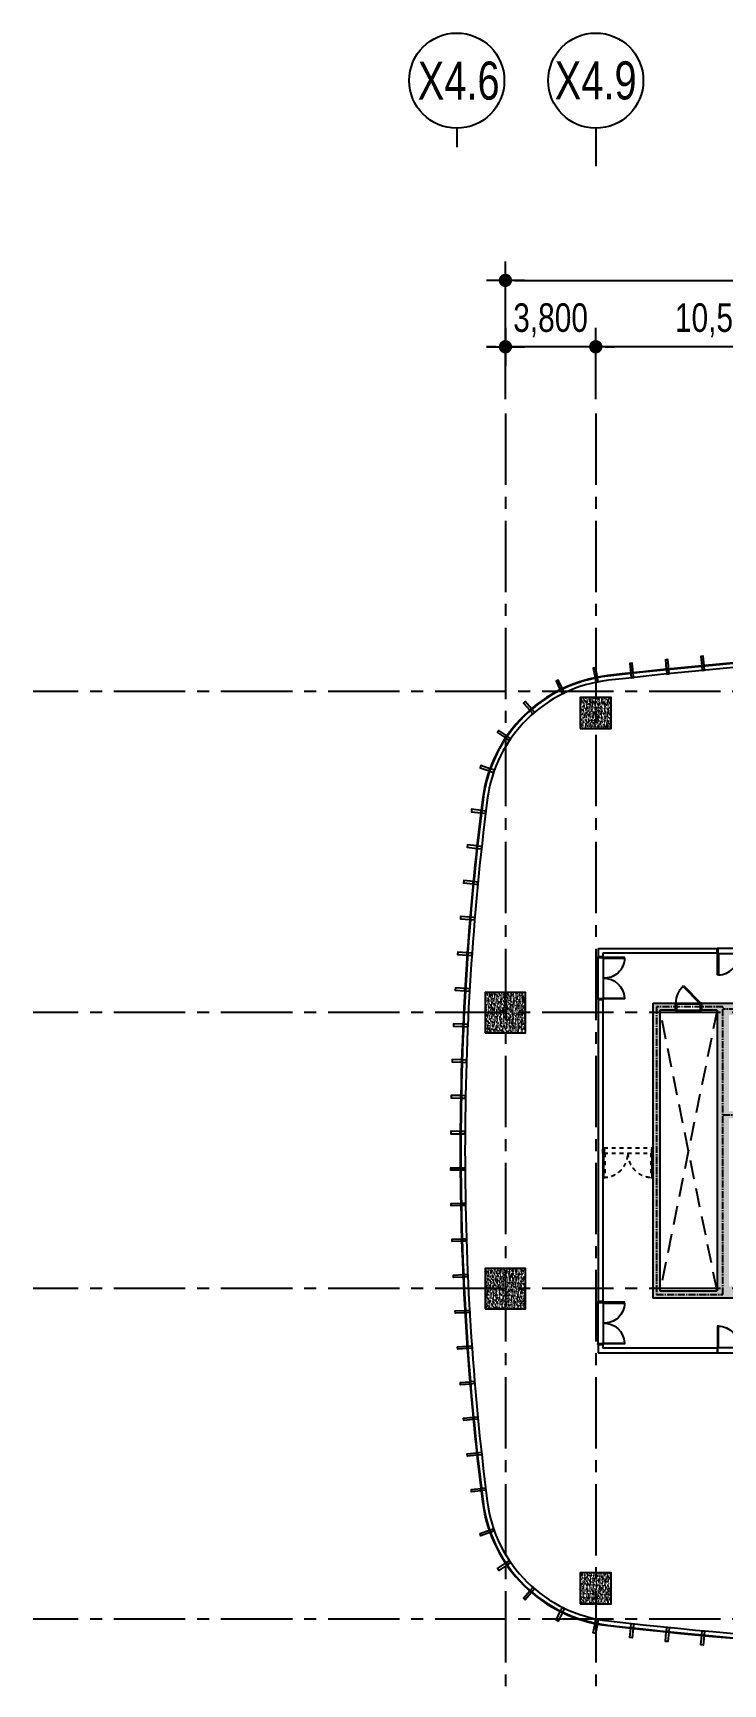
# Model space of a CAD drawing. Header units: millimetres. Extents: x 10000 to 302800, y 6800 to 229018.
# Drawn here: x 60161 to 89178, y 45755 to 115159 of the extents above; entities that cross this region are included whole.
import ezdxf
from ezdxf.enums import TextEntityAlignment as Align

# ---------------------------------------------------------------- set-up
doc = ezdxf.new("R2010")
doc.units = ezdxf.units.MM
doc.header["$LTSCALE"] = 400
doc.header["$MEASUREMENT"] = 0
for name, pattern in [('X-CORE_9F$0$CENTER2', [1.125, 0.75, -0.125, 0.125, -0.125]), ('X-CORE_9F$0$DASHED', [3, 2, -1]), ('X-F_Exit_7F~20F$0$18$0$STYLE_19', [0.83328, 0.41656, -0.41672]), ('X-GRID_5~ROOF$0$CENTER2', [1.125, 0.75, -0.125, 0.125, -0.125])]:
    doc.linetypes.add(name, pattern=pattern)
doc.layers.get('0').update_dxf_attribs({"linetype": 'CONTINUOUS'})
for name, color, linetype in [('A-DIM1', 7, 'CONTINUOUS'), ('A-SYM', 7, 'CONTINUOUS'), ('A-TXT1', 3, 'CONTINUOUS'), ('X-COL-9F$0$A-COL', 2, 'CONTINUOUS'), ('X-COL-9F$0$A-HAT', 252, 'CONTINUOUS'), ('X-CORE_9F$0$A-CEN2', 8, 'X-CORE_9F$0$CENTER2'), ('X-CORE_9F$0$A-CON', 2, 'CONTINUOUS'), ('X-CORE_9F$0$A-DOOR', 4, 'CONTINUOUS'), ('X-CORE_9F$0$A-HAT', 252, 'CONTINUOUS'), ('X-CORE_9F$0$A-OPEN2', 9, 'X-CORE_9F$0$DASHED'), ('X-EXT_9F$0$A-ELES', 252, 'CONTINUOUS'), ('X-EXT_9F$0$A-WIN', 6, 'CONTINUOUS'), ('X-F_Exit_7F~20F$0$A-FSD', 4, 'CONTINUOUS'), ('X-frame Office 5~34F$0$A-WINF', 4, 'CONTINUOUS'), ('X-GRID_5~ROOF$0$A-CEN1', 1, 'X-GRID_5~ROOF$0$CENTER2'), ('X-INT-OFFICE-6~20F$0$A-DOOR', 4, 'CONTINUOUS'), ('X-INT-OFFICE-6~20F$0$A-DOORF', 9, 'CONTINUOUS'), ('X-INT-OFFICE-6~20F$0$A-ELE4', 8, 'CONTINUOUS'), ('X-INT-OFFICE-6~20F$0$A-WALD', 7, 'CONTINUOUS')]:
    doc.layers.add(name, color=color, linetype=linetype)
doc.styles.add('Heerim', font='', dxfattribs={"width": 0.8})
doc.styles.add('Hrtext', font='', dxfattribs={"width": 0.8})
doc.styles.get('Heerim').set_extended_font_data('Dotum')
doc.styles.get('Hrtext').set_extended_font_data('Dotum')
doc.dimstyles.new('HEERIM(Ext)', dxfattribs={"dimtxt": 3, "dimasz": 1, "dimexe": 2, "dimexo": 1.5, "dimgap": 1, "dimtad": 1, "dimdec": 0, "dimzin": 0, "dimdsep": 46, "dimlunit": 6, "dimtxsty": 'Hrtext', "dimblk": 'dotdim1', "dimcen": 1, "dimdle": 2, "dimclrd": 256, "dimclre": 256, "dimclrt": 3, "dimadec": 0, "dimazin": 0, "dimtfac": 1, "dimtdec": 0, "dimtix": 1, "dimtmove": 2, "dimatfit": 3, "dimldrblk": 'dotdim1', "dimfxl": 2, "dimtolj": 1, "dimtzin": 0, "dimlwd": -1, "dimarcsym": 0})

# ---------------------------------------------------------------- blocks, each defined once
blk = doc.blocks.new('X-COL-9F$0$1300X1300_8~16F_C2')
at = {"layer": 'X-COL-9F$0$A-HAT'}
h = blk.add_hatch(dxfattribs=at)
h.set_pattern_fill('AR-CONC', color=256)
h.set_pattern_definition([(50, (-79048.82, -68171.2), (182.18467, -15.93909), [19.05, -209.55]), (355, (-79048.82, -68171.2), (-35.24283, 191.05664), [15.24, -167.64]), (100.451, (-79033.63, -68172.53), (146.9425, 175.1167), [16.19, -178.09]), (46.1842, (-79048.82, -68120.4), (271.07904, -42.04233), [28.575, -314.325]), (96.6356, (-79026.23, -68123.9), (237.40423, 247.42556), [24.285, -267.135]), (351.184, (-79048.82, -68120.4), (237.4046, 247.4251), [22.86, -251.46]), (21, (-79023.42, -68133.1), (151.61488, -102.26552), [19.05, -209.55]), (326, (-79023.42, -68133.1), (61.80203, 184.18797), [15.24, -167.64]), (71.4514, (-79010.78, -68141.63), (213.4165, 81.92286), [16.19, -178.09]), (37.5, (-79048.817, -68171.206), (3.088603, 84.55504), [0, -165.608, 0, -170.18, 0, -168.275]), (7.5, (-79048.82, -68171.21), (66.81966, 100.180575), [0, -97.028, 0, -161.798, 0, -64.135]), (327.5, (-79105.46, -68171.206), (135.590595, -5.728744), [0, -63.5, 0, -198.12, 0, -262.89]), (317.5, (-79130.86, -68171.21), (148.12918, 25.42649), [0, -82.55, 0, -131.572, 0, -186.69])])
h.paths.add_polyline_path([(-650, -650), (650, -650), (650, 650), (-650, 650)])
at = {"layer": 'X-COL-9F$0$A-COL'}
blk.add_lwpolyline([(-650, -650), (650, -650), (650, 650), (-650, 650)], close=True, dxfattribs=at)
blk = doc.blocks.new('X-COL-9F$0$1300X1300_8~16F_C2A')
at = {"layer": 'X-COL-9F$0$A-HAT'}
h = blk.add_hatch(dxfattribs=at)
h.set_pattern_fill('AR-CONC', color=256)
h.set_pattern_definition([(50, (-79048.82, -104971.2), (182.18467, -15.93909), [19.05, -209.55]), (355, (-79048.82, -104971.2), (-35.24283, 191.05664), [15.24, -167.64]), (100.451, (-79033.63, -104972.53), (146.9425, 175.11669), [16.19, -178.09]), (46.1842, (-79048.82, -104920.4), (271.07904, -42.04233), [28.575, -314.325]), (96.6356, (-79026.23, -104923.9), (237.40423, 247.42556), [24.285, -267.135]), (351.184, (-79048.82, -104920.4), (237.4046, 247.4251), [22.86, -251.46]), (21, (-79023.42, -104933.1), (151.61488, -102.26552), [19.05, -209.55]), (326, (-79023.42, -104933.1), (61.80203, 184.18797), [15.24, -167.64]), (71.4514, (-79010.78, -104941.63), (213.4165, 81.92286), [16.19, -178.09]), (37.5, (-79048.817, -104971.206), (3.088603, 84.55504), [0, -165.608, 0, -170.18, 0, -168.275]), (7.5, (-79048.82, -104971.21), (66.81966, 100.180575), [0, -97.028, 0, -161.798, 0, -64.135]), (327.5, (-79105.46, -104971.206), (135.590595, -5.728744), [0, -63.5, 0, -198.12, 0, -262.89]), (317.5, (-79130.86, -104971.21), (148.12918, 25.42649), [0, -82.55, 0, -131.572, 0, -186.69])])
h.paths.add_polyline_path([(-650, -650), (650, -650), (650, 650), (-650, 650)])
at = {"layer": 'X-COL-9F$0$A-COL'}
blk.add_lwpolyline([(-650, -650), (650, -650), (650, 650), (-650, 650)], close=True, dxfattribs=at)
blk = doc.blocks.new('X-COL-9F$0$1700X1700_8~11F_C3B')
at = {"layer": 'X-COL-9F$0$A-HAT'}
h = blk.add_hatch(dxfattribs=at)
h.set_pattern_fill('AR-CONC', color=256)
h.set_pattern_definition([(50, (-75248.82, -92371.2), (182.18467, -15.93909), [19.05, -209.55]), (355, (-75248.82, -92371.2), (-35.24283, 191.05664), [15.24, -167.64]), (100.451, (-75233.63, -92372.53), (146.9425, 175.1167), [16.19, -178.09]), (46.1842, (-75248.82, -92320.4), (271.07904, -42.04233), [28.575, -314.325]), (96.6356, (-75226.23, -92323.9), (237.40423, 247.42556), [24.285, -267.135]), (351.184, (-75248.82, -92320.4), (237.4046, 247.4251), [22.86, -251.46]), (21, (-75223.42, -92333.1), (151.61488, -102.26552), [19.05, -209.55]), (326, (-75223.42, -92333.1), (61.80203, 184.18797), [15.24, -167.64]), (71.4514, (-75210.78, -92341.63), (213.4165, 81.92286), [16.19, -178.09]), (37.5, (-75248.817, -92371.206), (3.088603, 84.55504), [0, -165.608, 0, -170.18, 0, -168.275]), (7.5, (-75248.82, -92371.21), (66.81966, 100.180575), [0, -97.028, 0, -161.798, 0, -64.135]), (327.5, (-75305.46, -92371.206), (135.590595, -5.728744), [0, -63.5, 0, -198.12, 0, -262.89]), (317.5, (-75330.86, -92371.21), (148.12918, 25.42649), [0, -82.55, 0, -131.572, 0, -186.69])])
h.paths.add_polyline_path([(-850, -850), (850, -850), (850, 850), (-850, 850)])
at = {"layer": 'X-COL-9F$0$A-COL'}
blk.add_lwpolyline([(-850, -850), (850, -850), (850, 850), (-850, 850)], close=True, dxfattribs=at)
blk = doc.blocks.new('X-COL-9F')
at = {"layer": 'X-COL-9F$0$A-COL'}
for name, p in [('X-COL-9F$0$1300X1300_8~16F_C2A', (79049, 104971)), ('X-COL-9F$0$1700X1700_8~11F_C3B', (75249, 92371)), ('X-COL-9F$0$1700X1700_8~11F_C3B', (75249, 80771)), ('X-COL-9F$0$1300X1300_8~16F_C2', (79049, 68171))]:
    blk.add_blockref(name, p, dxfattribs=at)
blk = doc.blocks.new('*U729')
at = {"layer": 'X-CORE_9F$0$A-DOOR', "color": 8}
for p, q in [((1070, 0), (30, 0)), ((45, -45), (1055, -45)), ((1055, -300), (45, -300))]:
    blk.add_line(p, q, dxfattribs=at)
at = {"layer": 'X-CORE_9F$0$A-DOOR'}
for points in [[(765, 735), (30, 0), (58, -28), (794, 707)], [(2, -15), (2, -15), (2, -15), (0, -15), (0, 0), (30, 0), (30, -45), (45, -45), (45, -300), (0, -300), (0, -285), (2, -285), (2, -285), (2, -285), (2, -298), (43, -298), (43, -47), (28, -47), (28, -2), (2, -2)], [(1098, -15), (1098, -15), (1098, -15), (1100, -15), (1100, 0), (1070, 0), (1070, -45), (1055, -45), (1055, -300), (1100, -300), (1100, -285), (1098, -285), (1098, -285), (1098, -285), (1098, -298), (1057, -298), (1057, -47), (1072, -47), (1072, -2), (1098, -2)]]:
    blk.add_lwpolyline(points, close=True, dxfattribs=at)
at = {"layer": 'X-CORE_9F$0$A-DOOR', "color": 8}
for points in [[(20, -298), (2, -298), (2, -2), (20, -2), (20, -3), (3, -3), (3, -297), (20, -297)], [(1080, -298), (1098, -298), (1098, -2), (1080, -2), (1080, -3), (1097, -3), (1097, -297), (1080, -297)]]:
    blk.add_lwpolyline(points, close=True, dxfattribs=at)
blk.add_arc((30, 0), 1040, 0, 45, dxfattribs=at)
blk = doc.blocks.new('X-CORE_9F$0$201207_점검구 수정용_JANG')
at = {"layer": 'X-CORE_9F$0$A-DOOR', "xscale": -1, "rotation": 359.9999999999994}
blk.add_blockref('*U729', (83499, 92771), dxfattribs=at)
blk = doc.blocks.new('X-CORE_9F')
at = {"layer": 'X-CORE_9F$0$A-HAT'}
h = blk.add_hatch(dxfattribs=at)
h.set_pattern_fill('AR-CONC', color=256)
h.set_pattern_definition([(50, (0, 0), (182.18467, -15.93909), [19.05, -209.55]), (355, (0, 0), (-35.24283, 191.05664), [15.24, -167.64]), (100.451, (15.18, -1.33), (146.9425, 175.11669), [16.19, -178.09]), (46.1842, (0, 50.8), (271.07904, -42.04233), [28.575, -314.325]), (96.6356, (22.6, 47.3), (237.40423, 247.42556), [24.285, -267.135]), (351.184, (0, 50.8), (237.4046, 247.4251), [22.86, -251.46]), (21, (25.4, 38.1), (151.61488, -102.26552), [19.05, -209.55]), (326, (25.4, 38.1), (61.80203, 184.18797), [15.24, -167.64]), (71.4514, (38.03, 29.58), (213.4165, 81.92286), [16.19, -178.09]), (37.5, (0, 0), (3.088603, 84.55504), [0, -165.608, 0, -170.18, 0, -168.275]), (7.5, (0, 0), (66.81966, 100.180575), [0, -97.028, 0, -161.798, 0, -64.135]), (327.5, (-56.64, 0), (135.590595, -5.728744), [0, -63.5, 0, -198.12, 0, -262.89]), (317.5, (-82.04, 0), (148.12918, 25.42649), [0, -82.55, 0, -131.572, 0, -186.69])])
h.paths.add_polyline_path([(88299, 80871), (84649, 80871), (84649, 87921), (87449, 87921), (87449, 82271), (87749, 82271), (87749, 92271), (88299, 92271), (88299, 92771), (86449, 92771), (86449, 92271), (87449, 92271), (87449, 88221), (84649, 88221), (84649, 92271), (85649, 92271), (85649, 92771), (83499, 92771), (83499, 92471), (84149, 92471), (84149, 80671), (81749, 80671), (81749, 92471), (82399, 92471), (82399, 92771), (81449, 92771), (81449, 80371), (88299, 80371)])
h.paths.add_polyline_path([(91449, 80871), (90349, 80871), (90349, 83671), (93049, 83671), (93049, 80871), (92549, 80871), (92549, 80371), (96349, 80371), (96349, 81521), (96049, 81521), (96049, 80871), (93349, 80871), (93349, 92271), (93424, 92271), (96049, 92271), (96049, 91621), (96349, 91621), (96349, 92771), (92524, 92771), (92524, 92271), (93049, 92271), (93049, 89671), (90349, 89671), (90349, 92271), (91724, 92271), (91724, 92771), (90049, 92771), (90049, 88721), (90349, 88721), (90349, 89371), (93049, 89371), (93049, 83971), (90349, 83971), (90349, 84621), (90049, 84621), (90049, 80871), (90049, 80371), (91449, 80371)])
h.paths.add_polyline_path([(90349, 87321), (90049, 87321), (90049, 86021), (90349, 86021)], flags=17)
h.paths.add_polyline_path([(96349, 90221), (96049, 90221), (96049, 88721), (96349, 88721)], flags=17)
h.paths.add_polyline_path([(96349, 87321), (96049, 87321), (96049, 85821), (96349, 85821)], flags=17)
h.paths.add_polyline_path([(96349, 84421), (96049, 84421), (96049, 82921), (96349, 82921)], flags=17)
h.paths.add_polyline_path([(106049, 81521), (105749, 81521), (105749, 80871), (103049, 80871), (103049, 92271), (105749, 92271), (105749, 91621), (106049, 91621), (106049, 92771), (99749, 92771), (99749, 91621), (100049, 91621), (100049, 92271), (102749, 92271), (102749, 80871), (100049, 80871), (100049, 81521), (99749, 81521), (99749, 80371), (106049, 80371)])
h.paths.add_polyline_path([(100049, 84421), (99749, 84421), (99749, 82921), (100049, 82921)], flags=17)
h.paths.add_polyline_path([(100049, 87321), (99749, 87321), (99749, 85821), (100049, 85821)], flags=17)
h.paths.add_polyline_path([(100049, 90221), (99749, 90221), (99749, 88721), (100049, 88721)], flags=17)
h.paths.add_polyline_path([(106049, 90221), (105749, 90221), (105749, 88721), (106049, 88721)], flags=17)
h.paths.add_polyline_path([(106049, 87321), (105749, 87321), (105749, 85821), (106049, 85821)], flags=17)
h.paths.add_polyline_path([(106049, 84421), (105749, 84421), (105749, 82921), (106049, 82921)], flags=17)
h.paths.add_polyline_path([(114149, 80871), (112749, 80871), (112749, 82721), (114149, 82721), (114149, 83021), (112749, 83021), (112749, 89771), (115549, 89771), (115549, 80371), (116849, 80371), (116849, 80871), (115849, 80871), (115849, 83071), (118649, 83071), (118649, 80871), (117649, 80871), (117649, 80371), (119249, 80371), (119249, 80671), (119149, 80671), (119149, 92471), (119799, 92471), (119799, 92771), (117249, 92771), (117249, 92271), (118649, 92271), (118649, 90421), (117249, 90421), (117249, 90121), (118649, 90121), (118649, 83371), (115849, 83371), (115849, 92771), (115449, 92771), (115449, 92271), (115549, 92271), (115549, 90071), (112749, 90071), (112749, 92271), (114349, 92271), (114349, 92771), (109449, 92771), (109449, 91621), (109749, 91621), (109749, 92271), (112449, 92271), (112449, 80871), (109749, 80871), (109749, 81521), (109449, 81521), (109449, 80371), (114149, 80371)])
h.paths.add_polyline_path([(109749, 84421), (109449, 84421), (109449, 82921), (109749, 82921)])
h.paths.add_polyline_path([(109749, 87321), (109449, 87321), (109449, 85821), (109749, 85821)])
h.paths.add_polyline_path([(109749, 90221), (109449, 90221), (109449, 88721), (109749, 88721)], flags=17)
h.paths.add_polyline_path([(121849, 92771), (120899, 92771), (120899, 92471), (121549, 92471), (121549, 80671), (120349, 80671), (120349, 80371), (121849, 80371)])
at = {"layer": 'X-CORE_9F$0$A-CEN2'}
for p, q in [((81599, 92621), (81599, 80521)), ((84399, 92621), (81599, 92621)), ((84399, 80521), (84399, 92621)), ((96199, 92521), (84399, 92521)), ((84399, 88071), (87599, 88071)), ((81599, 80521), (84399, 80521))]:
    blk.add_line(p, q, dxfattribs=at)
at = {"layer": 'X-CORE_9F$0$A-CON', "ltscale": 10}
for p, q in [((81449, 92771), (82399, 92771)), ((81449, 92771), (81449, 80371)), ((82399, 92471), (81749, 92471)), ((81749, 92471), (81749, 80671)), ((82399, 92471), (82399, 92771)), ((83499, 92771), (85649, 92771)), ((83499, 92471), (83499, 92771)), ((84149, 92471), (83499, 92471)), ((84149, 92471), (84149, 80671)), ((81749, 80671), (84149, 80671)), ((88299, 80371), (81449, 80371))]:
    blk.add_line(p, q, dxfattribs=at)
at = {"layer": 'X-CORE_9F$0$A-OPEN2'}
for points in [[(84149, 92471), (81749, 80671)], [(84149, 80671), (81749, 92471)]]:
    blk.add_lwpolyline(points, dxfattribs=at)
at = {"layer": 'X-CORE_9F$0$A-DOOR'}
blk.add_blockref('X-CORE_9F$0$201207_점검구 수정용_JANG', (0, 0), dxfattribs=at)
blk = doc.blocks.new('*U337')
at = {"layer": 'X-frame Office 5~34F$0$A-WINF'}
for p, q in [((-50, 176), (-50, 0)), ((50, 176), (-50, 176)), ((-50, 0), (50, 0)), ((11.5, 200), (-11.5, 200)), ((-11.5, 176), (-11.5, 200)), ((11.5, 176), (11.5, 200)), ((50, 0), (50, 176))]:
    blk.add_line(p, q, dxfattribs=at)
blk.add_lwpolyline([(-50, 200), (50, 200), (50, 600), (-50, 600)], close=True, dxfattribs=at)
blk = doc.blocks.new('X-frame Office 5~34F$0$frame_office(24Tglass)')
at = {"layer": 'X-frame Office 5~34F$0$A-WINF'}
for p, q in [((-50, 176), (-50, 0)), ((50, 176), (-50, 176)), ((-50, 0), (50, 0)), ((11.5, 200), (-11.5, 200)), ((-11.5, 176), (-11.5, 200)), ((11.5, 176), (11.5, 200)), ((50, 0), (50, 176))]:
    blk.add_line(p, q, dxfattribs=at)
blk = doc.blocks.new('X-frame Office 5~34F')
at = {"layer": 'X-frame Office 5~34F$0$A-WINF', "xscale": -1}
blk.add_blockref('*U337', (103049, 107671), dxfattribs=at)
at = {"layer": 'X-frame Office 5~34F$0$A-WINF'}
for p, rotation in [((86566, 107016), 4.549472386747717), ((88062, 107130), 4.13588398795276), ((89558, 107233), 3.722295589157574), ((91055, 107325), 3.308707190362514), ((92553, 107406), 2.895118791567326), ((94052, 107476), 2.481530392772068), ((95550, 107536), 2.067941993976854), ((97050, 107585), 1.654353595181744), ((98549, 107622), 1.240765196386558), ((100049, 107650), 0.8271767975914481), ((101549, 107666), 0.4135883987962364), ((80593, 106454), 6.203825981928489), ((82085, 106611), 5.790237583133372), ((83577, 106757), 5.376649184338198), ((85071, 106892), 4.963060785542976), ((77688, 105789), 26.06592986748455), ((79105, 106268), 11.24805585548032), ((76440, 104964), 40.88380387948862), ((75445, 103847), 55.70167789149297), ((74768, 102513), 70.51955190349703), ((74418, 100795), 82.87867021742969), ((74245, 99305), 83.61448930364176), ((74091, 97812), 84.35030838985392), ((73956, 96318), 85.08612747606597), ((73841, 94822), 85.82194656227814), ((73744, 93325), 86.55776564849022), ((73667, 91827), 87.29358473470235), ((73609, 90328), 88.02940382091454), ((73571, 88828), 88.76522290712657), ((73551, 87328), 89.50104199333867), ((132546, 85804), 269.5010419933387), ((132527, 84314), 268.7652229071265), ((132488, 82815), 268.0294038209145), ((132431, 81316), 267.2935847347023), ((132353, 79807), 266.5577656484901), ((118036, 66012), 184.1358839879527), ((119531, 66126), 184.5494723867477), ((103049, 65471), 180), ((103049, 65471), 180), ((104549, 65477), 180.4135883987963), ((106049, 65493), 180.8271767975914), ((107548, 65520), 181.2407651963865), ((109048, 65558), 181.6543535951818), ((110547, 65607), 182.0679419939768), ((112046, 65666), 182.4815303927721), ((113544, 65736), 182.8951187915671), ((115042, 65818), 183.3087071903624), ((116539, 65910), 183.7222955891576)]:
    blk.add_blockref('*U337', p, dxfattribs=dict(at, rotation=rotation))
for name, p, xscale, rotation in [('*U337', (104549, 107666), -1, 359.5864116012038), ('*U337', (106049, 107650), -0.9999999999999993, 359.1728232024086), ('*U337', (107548, 107622), -1, 358.7592348036134), ('*U337', (109048, 107585), -1, 358.3456464048182), ('*U337', (110547, 107536), -1, 357.9320580060232), ('*U337', (112046, 107476), -0.9999999999999993, 357.5184696072279), ('*U337', (113544, 107406), -0.9999999999999993, 357.1048812084327), ('*U337', (115042, 107325), -1, 356.6912928096375), ('*U337', (116539, 107233), -1, 356.2777044108424), ('*U337', (118036, 107130), -0.9999999999999993, 355.8641160120472), ('*U337', (119531, 107016), -1, 355.4505276132522), ('*U337', (121026, 106892), -1, 355.036939214457), ('*U337', (122520, 106757), -1, 354.6233508156618), ('*U337', (124013, 106611), -1, 354.2097624168666), ('*U337', (125505, 106454), -1, 353.7961740180716), ('*U337', (126993, 106268), -1, 348.7519441445197), ('*U337', (128410, 105789), -1, 333.9340701325154), ('*U337', (129658, 104964), -1, 319.1161961205114), ('*U337', (130653, 103847), -1, 304.298322108507), ('*U337', (131329, 102513), -0.9999999999999992, 289.4804480965029), ('*U337', (131680, 100795), -0.9999999999999999, 277.1213297825703), ('*U337', (131853, 99305), -1, 276.3855106963582), ('*U337', (132007, 97812), -1, 275.6496916101461), ('*U337', (132141, 96318), -0.9999999999999999, 274.913872523934), ('*U337', (132257, 94822), -1, 274.1780534377219), ('*U337', (132353, 93325), -1, 273.4422343515099), ('*U337', (132431, 91827), -0.9999999999999999, 272.7064152652976), ('*U337', (132488, 90328), -0.9999999999999999, 271.9705961790854), ('*U337', (132527, 88828), -0.9999999999999999, 271.2347770928734), ('*U337', (132546, 87328), -1, 270.4989580066613), ('*U337', (73551, 85804), -1, 90.49895800666135), ('*U337', (73571, 84314), -1, 91.23477709287343), ('*U337', (73609, 82815), -0.9999999999999999, 91.9705961790854), ('*U337', (73668, 81316), -0.9999999999999999, 92.70641526529765), ('*U337', (73744, 79817), -0.9999999999999999, 93.44223435150981), ('*U337', (73841, 78320), -1, 94.17805343772189), ('X-frame Office 5~34F$0$frame_office(24Tglass)', (132257, 78320), -0.9999999999999999, 265.8219465622424), ('*U337', (73956, 76824), -1, 94.91387252393405), ('X-frame Office 5~34F$0$frame_office(24Tglass)', (132141, 76824), -0.9999999999999999, 265.0861274760302), ('*U337', (74091, 75330), -1, 95.64969161014594), ('X-frame Office 5~34F$0$frame_office(24Tglass)', (132007, 75330), -1, 264.3503083898181), ('*U337', (74245, 73838), -1, 96.38551069635824), ('X-frame Office 5~34F$0$frame_office(24Tglass)', (131853, 73838), -0.9999999999999999, 263.6144893036058), ('*U337', (74418, 72348), -0.9999999999999999, 97.12132978257034), ('X-frame Office 5~34F$0$frame_office(24Tglass)', (131680, 72348), -0.9999999999999999, 262.8786702173936), ('*U337', (74768, 70629), -0.9999999999999989, 109.480448096503), ('X-frame Office 5~34F$0$frame_office(24Tglass)', (131329, 70629), -1, 250.519551903597), ('*U337', (75445, 69295), -1, 124.2983221085071), ('X-frame Office 5~34F$0$frame_office(24Tglass)', (130653, 69295), -0.9999999999999996, 235.701677891593), ('*U337', (76440, 68178), -1, 139.1161961205114), ('X-frame Office 5~34F$0$frame_office(24Tglass)', (129658, 68178), -0.9999999999999992, 220.8838038795888), ('*U337', (77688, 67353), -0.9999999999999989, 153.9340701325154), ('X-frame Office 5~34F$0$frame_office(24Tglass)', (128410, 67353), -1.000000000000001, 206.0659298675847), ('*U337', (79105, 66875), -1, 168.7519441445197), ('*U337', (80593, 66688), -0.9999999999999993, 173.7961740180715), ('X-frame Office 5~34F$0$frame_office(24Tglass)', (125505, 66688), -1, 186.2038259819267), ('X-frame Office 5~34F$0$frame_office(24Tglass)', (126993, 66875), -1.000000000000001, 191.2480558555806), ('*U337', (82085, 66531), -0.9999999999999993, 174.2097624168667), ('*U337', (83577, 66385), -1.000000000000001, 174.6233508156618), ('*U337', (85071, 66250), -0.999999999999998, 175.036939214457), ('*U337', (86566, 66126), -0.9999999999999993, 175.4505276132523), ('*U337', (88062, 66012), -1, 175.8641160120472), ('X-frame Office 5~34F$0$frame_office(24Tglass)', (121026, 66250), -0.9999999999999993, 184.9630607855414), ('X-frame Office 5~34F$0$frame_office(24Tglass)', (122520, 66385), -0.9999999999999993, 185.3766491843365), ('X-frame Office 5~34F$0$frame_office(24Tglass)', (124013, 66531), -1.000000000000001, 185.7902375831316), ('*U337', (89558, 65910), -0.9999999999999993, 176.2777044108425), ('*U337', (91055, 65818), -1.000000000000001, 176.6912928096375), ('*U337', (92553, 65736), -1, 177.1048812084327), ('*U337', (94052, 65666), -1, 177.5184696072279), ('*U337', (95550, 65607), -1.000000000000001, 177.9320580060231), ('*U337', (97050, 65558), -1.000000000000001, 178.3456464048182), ('*U337', (98549, 65520), -1, 178.7592348036135), ('*U337', (100049, 65493), -0.9999999999999987, 179.1728232024086), ('*U337', (101549, 65477), -1, 179.5864116012038)]:
    blk.add_blockref(name, p, dxfattribs=dict(at, xscale=xscale, rotation=rotation))
blk = doc.blocks.new('X-EXT_9F')
at = {"layer": 'X-EXT_9F$0$A-ELES', "ltscale": 10}
blk.add_lwpolyline([(132549, 86571, 0.031644), (131615, 101311, 0.345625), (126516, 106342, 0.056648), (79581, 106342, 0.345625), (74483, 101311, 0.031644), (73549, 86571, 0.031644), (74483, 71832, 0.345625), (79581, 66801, 0.056648), (126516, 66801, 0.345625), (131615, 71832, 0.031644)], format="xyb", close=True, dxfattribs=at)
at = {"layer": 'X-EXT_9F$0$A-WIN'}
for points in [[(132749, 86571, 0.031644), (131813, 101336, 0.345625), (126539, 106541, 0.056648), (79559, 106541, 0.345625), (74284, 101336, 0.031644), (73349, 86571, 0.031644), (74284, 71806, 0.345625), (79559, 66602, 0.056648), (126539, 66602, 0.345625), (131813, 71806, 0.031644)], [(132725, 86571, 0.031644), (131790, 101333, 0.345625), (126536, 106517, 0.056648), (79561, 106517, 0.345625), (74308, 101333, 0.031644), (73373, 86571, 0.031644), (74308, 71809, 0.345625), (79561, 66626, 0.056648), (126536, 66626, 0.345625), (131790, 71809, 0.031644)]]:
    blk.add_lwpolyline(points, format="xyb", close=True, dxfattribs=at)
blk.add_blockref('X-frame Office 5~34F', (0, 0))
blk = doc.blocks.new('X-F_Exit_7F~20F')
at = {"layer": 'X-F_Exit_7F~20F$0$A-FSD', "linetype": 'X-F_Exit_7F~20F$0$18$0$STYLE_19'}
for p, q in [((79384, 86681), (81414, 86681, 0)), ((79384, 86461), (81414, 86461, 0))]:
    blk.add_line(p, q, dxfattribs=at)
for points in [[(79349, 86681), (79384, 86681), (79384, 86631), (79399, 86631), (79399, 86511), (79384, 86511), (79384, 86461), (79349, 86461)], [(79384, 86461), (79429, 86461), (79429, 85446), (79384, 85446)], [(81414, 86461), (81369, 86461), (81369, 85446), (81414, 85446)], [(81449, 86681), (81414, 86681), (81414, 86631), (81399, 86631), (81399, 86511), (81414, 86511), (81414, 86461), (81449, 86461)]]:
    blk.add_lwpolyline(points, close=True, dxfattribs=at)
for centre, start, end in [((79384, 86461), 270, 360), ((81414, 86461), 180, 270)]:
    blk.add_arc(centre, 1015, start, end, dxfattribs=at)
blk = doc.blocks.new('X-GRID_5~ROOF')
at = {"layer": 'X-GRID_5~ROOF$0$A-CEN1', "ltscale": 10}
for p, q in [((75249, 117553), (75249, 58621)), ((79049, 117553), (79049, 58621))]:
    blk.add_line(p, q, dxfattribs=at)
for points in [[(138288, 105871), (55382, 105871)], [(138288, 92371), (55382, 92371)], [(138288, 80771), (55382, 80771)], [(138288, 66871), (55382, 66871)]]:
    blk.add_lwpolyline(points, dxfattribs=at)
blk = doc.blocks.new('X-INT-OFFICE-6~20F$0$DOOR_2400')
at = {"layer": 'X-INT-OFFICE-6~20F$0$A-DOOR'}
for points in [[(41794, 101558), (41794, 101523), (41844, 101523), (41844, 101508), (42038, 101508), (42038, 101523), (42088, 101523), (42088, 101558)], [(42088, 101523), (42088, 101478), (43288, 101478), (43288, 101523)], [(41794, 99158), (41794, 99193), (41844, 99193), (41844, 99208), (42038, 99208), (42038, 99193), (42088, 99193), (42088, 99158)], [(42088, 99193), (42088, 99238), (43288, 99238), (43288, 99193)]]:
    blk.add_lwpolyline(points, close=True, dxfattribs=at)
at = {"layer": 'X-INT-OFFICE-6~20F$0$A-DOORF'}
for centre, radius, start, end in [((42121, 101526), 1168, 268.38627, 357.66532), ((42157, 99230), 1131, 0.42858, 93.51983)]:
    blk.add_arc(centre, radius, start, end, dxfattribs=at)
at = {"layer": 'X-INT-OFFICE-6~20F$0$A-ELE4'}
for p, q in [((41794, 99193), (41794, 101523)), ((42088, 99193), (42088, 101523))]:
    blk.add_line(p, q, dxfattribs=at)
blk = doc.blocks.new('X-INT-OFFICE-6~20F')
at = {"layer": 'X-INT-OFFICE-6~20F$0$A-WALD'}
for p, q in [((79149, 95071), (84149, 95071)), ((79149, 95071), (79149, 94721)), ((79149, 94721), (79349, 94721)), ((84149, 94871), (79349, 94871)), ((79349, 94871), (79349, 94721)), ((84149, 95071), (84149, 94871)), ((79149, 92921), (79149, 80221)), ((79149, 92921), (79349, 92921)), ((79349, 92921), (79349, 80221)), ((79149, 80221), (79349, 80221)), ((79149, 78421), (79149, 78071)), ((79149, 78421), (79349, 78421)), ((79149, 78071), (84149, 78071)), ((79349, 78421), (79349, 78271)), ((84149, 78271), (79349, 78271)), ((84149, 78281), (84149, 78081))]:
    blk.add_line(p, q, dxfattribs=at)
at = {"yscale": 0.7499999999999954, "zscale": 0.7499999999999954}
for p, xscale, rotation in [((47793, 169090), -0.7499999999999954, 180), ((9780, 126427), 0.7499999999999954, 270), ((47793, 154590), -0.7499999999999954, 180), ((9780, 46725), -0.7499999999999954, 270)]:
    blk.add_blockref('X-INT-OFFICE-6~20F$0$DOOR_2400', p, dxfattribs=dict(at, xscale=xscale, rotation=rotation))
blk = doc.blocks.new('X-BASE-9F')
for name in ['X-GRID_5~ROOF', 'X-EXT_9F', 'X-COL-9F', 'X-F_Exit_7F~20F', 'X-CORE_9F']:
    blk.add_blockref(name, (0, 0))
blk.add_blockref('X-INT-OFFICE-6~20F', (0, 0))
blk = doc.blocks.new('*U77')
for q in [(0, 0), (0, 2)]:
    blk.add_line((0, 4), q)
blk.add_circle((0, 9), 5)
at = {"style": 'Heerim', "width": 0.8}
blk.add_attdef('NO', text='', height=4, dxfattribs=at).set_placement((-0.01, 9.02), align=Align.MIDDLE_CENTER)
blk = doc.blocks.new('dotdim1')
at = {"layer": 'A-DIM1'}
for p, q in [((0, 2), (0, -2)), ((-2, 0), (2, 0))]:
    blk.add_line(p, q, dxfattribs=at)
at = {"layer": 'A-DIM1', "const_width": 0.7}
blk.add_lwpolyline([(0.35, 0, 1), (-0.35, 0, 1)], format="xyb", close=True, dxfattribs=at)
blk = doc.blocks.new('*D53')
at = {"layer": 'A-DIM1', "lineweight": -2, "transparency": 16777216}
for p, q in [((200, 12182), (200, 15190)), ((10700, 12182), (10700, 15190))]:
    blk.add_line(p, q, dxfattribs=at)
at = {"layer": 'A-DIM1', "transparency": 16777216}
blk.add_line((10300, 14390), (600, 14390), dxfattribs=at)
at = {"layer": 'A-DIM1', "transparency": 16777216, "xscale": 400, "yscale": 400, "zscale": 400, "rotation": 180}
blk.add_blockref('dotdim1', (200, 14390), dxfattribs=at)
at = {"layer": 'A-DIM1', "transparency": 16777216, "xscale": 400, "yscale": 400, "zscale": 400}
blk.add_blockref('dotdim1', (10700, 14390), dxfattribs=at)
at = {"layer": 'A-DIM1', "color": 3, "transparency": 16777216, "insert": (5450, 15506), "char_height": 1200, "attachment_point": 5, "style": 'Hrtext'}
blk.add_mtext('\\A1;10,500', dxfattribs=at)
blk = doc.blocks.new('*D54')
at = {"layer": 'A-DIM1', "lineweight": -2, "transparency": 16777216}
for p, q in [((-3600, 12182), (-3600, 15190)), ((200, 12182), (200, 15190))]:
    blk.add_line(p, q, dxfattribs=at)
at = {"layer": 'A-DIM1', "transparency": 16777216}
for p, q in [((-4000, 14390), (-4400, 14390)), ((200, 14390), (-3600, 14390)), ((600, 14390), (1000, 14390))]:
    blk.add_line(p, q, dxfattribs=at)
at = {"layer": 'A-DIM1', "transparency": 16777216, "xscale": 400, "yscale": 400, "zscale": 400}
blk.add_blockref('dotdim1', (-3600, 14390), dxfattribs=at)
at = {"layer": 'A-DIM1', "transparency": 16777216, "xscale": 400, "yscale": 400, "zscale": 400, "rotation": 180}
blk.add_blockref('dotdim1', (200, 14390), dxfattribs=at)
at = {"layer": 'A-DIM1', "color": 3, "transparency": 16777216, "insert": (-1700, 15506), "char_height": 1200, "attachment_point": 5, "style": 'Hrtext'}
blk.add_mtext('\\A1;3,800', dxfattribs=at)
blk = doc.blocks.new('*D55')
at = {"layer": 'A-DIM1', "lineweight": -2, "transparency": 16777216}
for p, q in [((-3600, 12182), (-3600, 17982)), ((52000, 12182), (52000, 17982))]:
    blk.add_line(p, q, dxfattribs=at)
at = {"layer": 'A-DIM1', "transparency": 16777216}
blk.add_line((-3200, 17182), (51600, 17182), dxfattribs=at)
at = {"layer": 'A-DIM1', "transparency": 16777216, "xscale": 400, "yscale": 400, "zscale": 400, "rotation": 180}
blk.add_blockref('dotdim1', (-3600, 17182), dxfattribs=at)
at = {"layer": 'A-DIM1', "transparency": 16777216, "xscale": 400, "yscale": 400, "zscale": 400}
blk.add_blockref('dotdim1', (52000, 17182), dxfattribs=at)
at = {"layer": 'A-DIM1', "color": 3, "transparency": 16777216, "insert": (24200, 18298), "char_height": 1200, "attachment_point": 5, "style": 'Hrtext'}
blk.add_mtext('\\A1;55,600', dxfattribs=at)
blk = doc.blocks.new('TOWER DIM')
blk.add_line((-5646.2, 23581.5), (-5646.2, 22781.5))
blk.add_circle((-5646.2, 25581.5), 2000)
at = {"layer": 'A-SYM', "const_width": 0.7}
blk.add_lwpolyline([(-5646.2, 22781.5), (-3600, 22781.5), (-3600, 21981.5)], dxfattribs=at)
at = {"layer": 'A-SYM', "xscale": 400, "yscale": 400, "zscale": 400}
blk.add_blockref('*U77', (200, 21981.5), dxfattribs=at).add_auto_attribs({'NO': 'X4.9'})
at = {"layer": 'A-SYM', "style": 'Hrtext', "width": 0.8}
blk.add_text('X4.6', height=1600, dxfattribs=at).set_placement((-5566.3, 25581.5), align=Align.MIDDLE_CENTER)
at = {"layer": 'A-DIM1'}
for base, p1, p2, picture, middle in [((52000, 17181.5), (-3600, 11581.5), (52000, 11581.5), '*D55', (24200, 18298)), ((-3600, 14389.5), (200, 11581.5), (-3600, 11581.5), '*D54', (-1700, 15506)), ((200, 14389.5), (10700, 11581.5), (200, 11581.5), '*D53', (5450, 15506))]:
    dim = blk.add_linear_dim(base=base, p1=p1, p2=p2, dimstyle='HEERIM(Ext)', override={"dimscale": 400}, dxfattribs=at)
    dim.commit()
    dim.dimension.update_dxf_attribs({"geometry": picture, "text_midpoint": middle})

msp = doc.modelspace()

# ---------------------------------------------------------------- block references
at = {"layer": 'A-TXT1'}
msp.add_blockref('X-BASE-9F', (4779, -18394), dxfattribs=at)

# ---------------------------------------------------------------- next in the draw order: block references
at = {"layer": 'A-DIM1'}
msp.add_blockref('TOWER DIM', (83628, 87578), dxfattribs=at)

doc.saveas('drawing.dxf')
